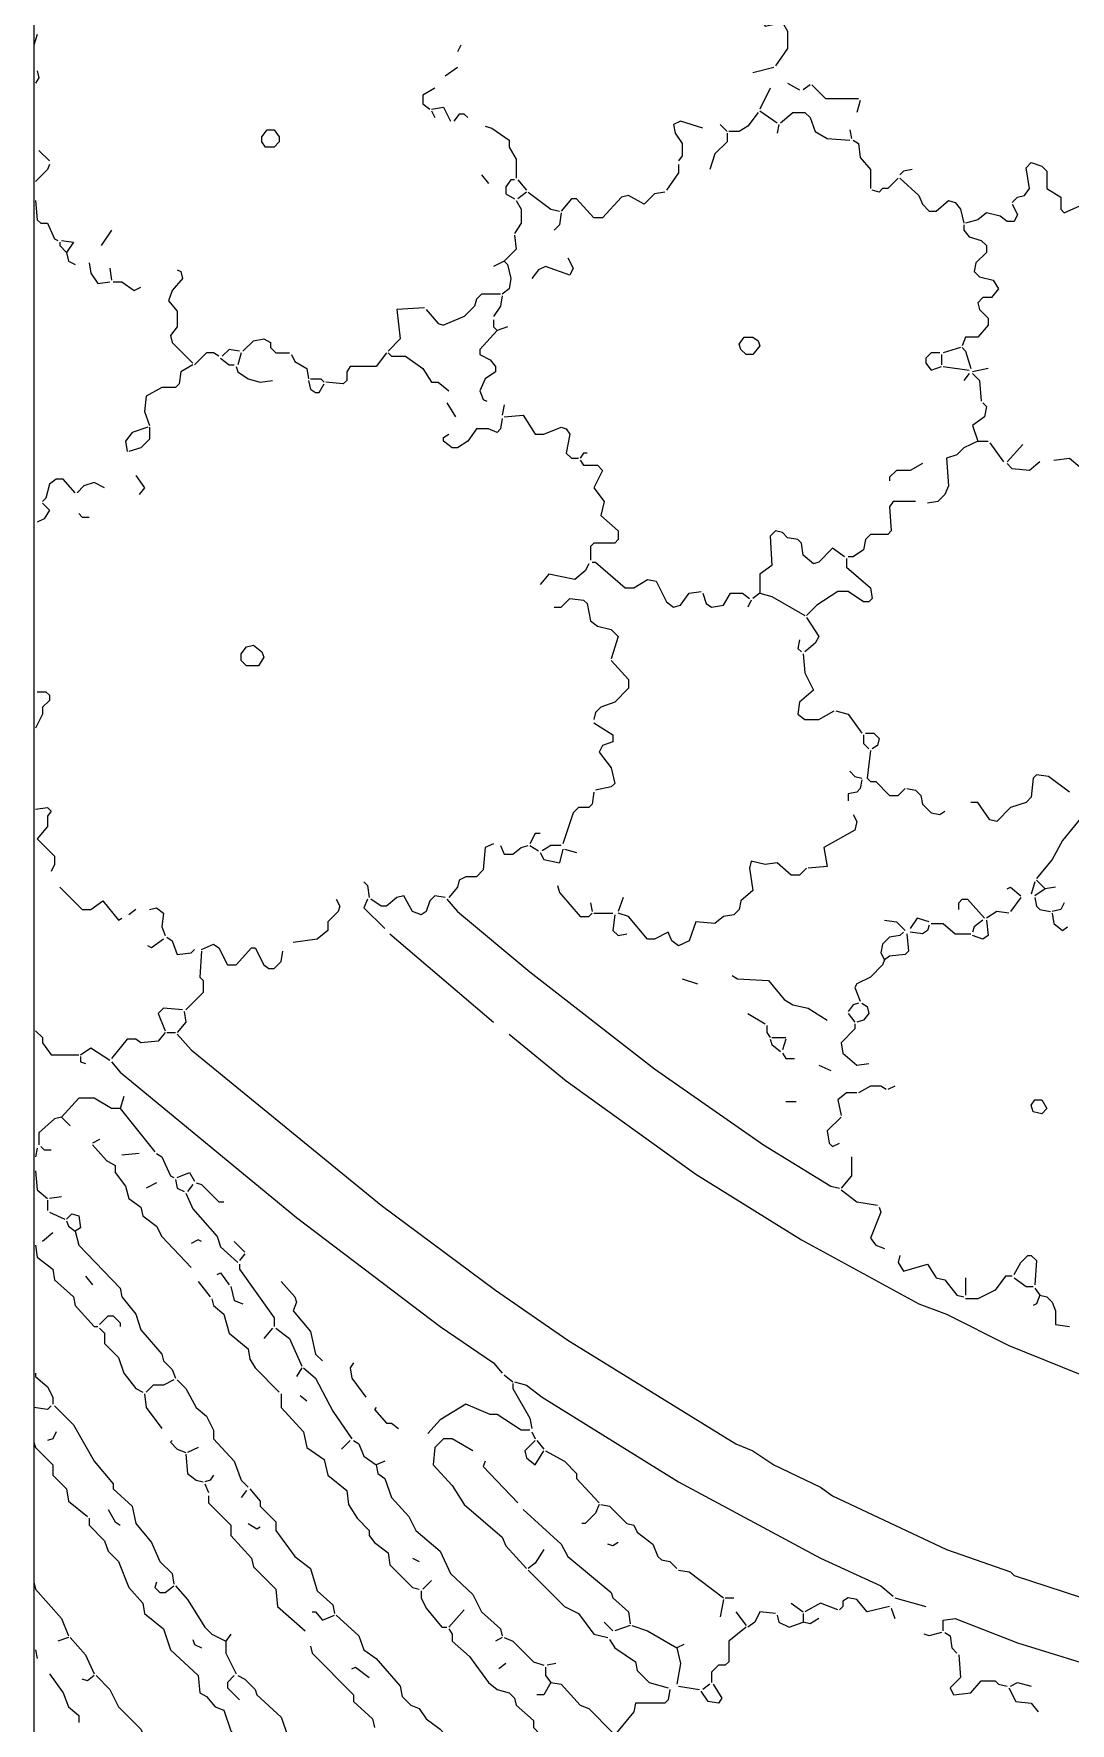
# Model space of a CAD drawing. Header units: millimetres. Extents: x 0 to 150953, y 0 to 85148.
# Drawn here: x 0 to 18063, y 19600 to 49037 of the extents above; entities that cross this region are included whole.
import ezdxf

# ---------------------------------------------------------------- set-up
doc = ezdxf.new("R2010")
doc.units = ezdxf.units.MM
doc.layers.add('ANNOTATION', color=3, linetype='CONTINUOUS', lineweight=0, plot=False)
doc.layers.add('LINEWORK', color=7, linetype='CONTINUOUS', lineweight=0, plot=False)

msp = doc.modelspace()

# ---------------------------------------------------------------- linework, layer by layer
at = {"layer": 'ANNOTATION'}
msp.add_lwpolyline([(0, 0), (150952.665, 0), (150952.665, 85148.15), (0, 85148.15)], close=True, dxfattribs=at)
at = {"layer": 'LINEWORK'}
for points in [[(12986.148, 50528.467), (12714.975, 49925.865), (12835.496, 49654.693), (12654.714, 49323.252), (12745.105, 49172.605), (13046.408, 49232.862), (13136.798, 49082.214), (13136.798, 48780.907), (12925.887, 48479.612)], [(60.261, 49021.957), (0, 48841.175)], [(7442.178, 48841.175), (7381.917, 48720.651)], [(60.261, 48389.221), (90.391, 48268.696), (30.13, 48178.306)], [(7381.917, 48449.478), (7171.005, 48298.83)], [(12895.757, 48449.478), (12534.194, 48359.087)], [(6990.223, 48087.915), (6779.311, 47967.39), (6779.311, 47816.742), (6899.833, 47726.352)], [(12835.496, 48087.915), (12654.714, 47726.352)], [(13136.798, 48178.306), (13347.711, 48057.781)], [(13528.493, 48148.172), (13407.971, 48057.781)], [(13558.623, 48148.172), (13799.665, 47907.133), (14372.14, 47907.133)], [(6929.962, 47726.352), (7140.875, 47756.486), (7261.396, 47515.436)], [(6929.962, 47696.218), (6990.223, 47575.704)], [(12654.714, 47696.218), (12956.017, 47485.313)], [(14402.27, 47876.999), (14342.01, 47666.095)], [(7562.698, 47575.704), (7502.438, 47635.961), (7412.047, 47635.961), (7321.656, 47515.436)], [(7864.001, 47425.045), (7984.522, 47394.922), (8285.825, 47184.007), (8285.825, 47063.482), (8406.346, 46852.577), (8406.346, 46521.137)], [(11660.415, 47394.922), (11268.722, 47515.436), (11148.201, 47455.179), (11178.331, 47304.531), (11298.852, 47123.75), (11298.852, 46912.834), (11238.592, 46822.443)], [(11961.718, 47455.179), (12082.24, 47334.654)], [(12624.585, 47666.095), (12443.803, 47425.045), (12293.151, 47334.654), (12112.37, 47334.654)], [(12986.148, 47455.179), (12956.017, 47304.531)], [(13016.278, 47485.313), (13227.189, 47666.095), (13438.102, 47666.095), (13528.493, 47575.704), (13618.884, 47334.654), (13829.795, 47214.141), (14221.488, 47184.007)], [(12082.24, 47304.531), (12082.24, 47153.873), (11871.327, 46942.968), (11780.936, 46671.796)], [(14221.488, 47364.788), (14251.619, 47214.141)], [(14281.749, 47184.007), (14372.14, 47123.75), (14402.27, 46882.7), (14583.051, 46671.796), (14583.051, 46340.355)], [(90.391, 47003.225), (271.172, 46822.443)], [(271.172, 46762.187), (241.042, 46671.796), (30.13, 46460.88)], [(7803.741, 46581.405), (7924.261, 46430.746)], [(11238.592, 46762.187), (11238.592, 46611.528), (11027.68, 46310.232)], [(15065.137, 46521.137), (14884.355, 46340.355), (14793.964, 46340.355), (14733.703, 46280.099), (14613.183, 46310.232)], [(15306.178, 46671.796), (15155.528, 46641.662), (15095.267, 46581.405)], [(15095.267, 46521.137), (15426.7, 46219.839), (15486.96, 46069.186), (15607.482, 45948.666), (15728.002, 45948.666), (15938.914, 46129.448), (16059.436, 46099.317), (16149.827, 45978.795), (16210.086, 45737.754)], [(17053.735, 46099.317), (17144.125, 46189.708), (17264.646, 46219.839), (17355.037, 46340.355), (17294.776, 46701.919), (17385.167, 46792.309), (17565.948, 46732.053), (17656.339, 46641.662), (17656.339, 46340.355), (17897.382, 46189.708), (17897.382, 45978.795), (17957.643, 45918.535), (18228.815, 46039.057)], [(8376.216, 46491.014), (8315.955, 46491.014), (8225.564, 46370.489), (8225.564, 46249.967), (8376.216, 46159.576)], [(8436.477, 46491.014), (8587.128, 46310.232)], [(8587.128, 46280.099), (8436.477, 46159.576)], [(8617.258, 46280.099), (9008.951, 45978.795), (9159.603, 45948.666)], [(10997.549, 46280.099), (10816.768, 46249.967), (10635.986, 46069.186), (10364.813, 46219.839), (10244.293, 46189.708), (9912.859, 45828.144), (9762.208, 45828.144), (9460.905, 46159.576), (9370.515, 46159.576), (9189.733, 45948.666)], [(30.13, 46129.448), (60.261, 45798.013), (120.521, 45737.754), (241.042, 45737.754)], [(8406.346, 46129.448), (8496.737, 45978.795), (8496.737, 45737.754), (8376.216, 45556.972)], [(17053.735, 46069.186), (17144.125, 45888.404), (17083.864, 45767.885), (16963.344, 45767.885), (16842.822, 45858.276), (16601.781, 45918.535), (16451.129, 45798.013), (16240.217, 45737.754)], [(241.042, 45737.754), (361.563, 45466.581), (421.824, 45436.45)], [(9189.733, 45918.535), (9159.603, 45707.622), (9069.212, 45617.232)], [(16210.086, 45707.622), (16210.086, 45617.232), (16300.477, 45496.712), (16511.39, 45436.45), (16601.781, 45346.059), (16601.781, 45225.54), (16420.999, 45044.758), (16390.868, 44894.105), (16481.259, 44803.714), (16722.301, 44743.455), (16812.692, 44592.804), (16692.171, 44442.151), (16541.52, 44442.151), (16451.129, 44351.76), (16481.259, 44231.241), (16631.91, 44080.588), (16631.91, 43960.068), (16451.129, 43749.156), (16240.217, 43749.156), (16179.956, 43598.505)], [(451.954, 45406.322), (451.954, 45346.059), (572.475, 45225.54)], [(482.084, 45436.45), (692.996, 45406.322), (572.475, 45225.54)], [(1355.862, 45617.232), (1175.081, 45346.059)], [(8376.216, 45526.841), (8406.346, 45285.8), (8195.434, 45074.887)], [(572.475, 45225.54), (602.605, 45074.887), (723.127, 45014.627)], [(964.169, 45044.758), (994.299, 44863.977), (1114.82, 44683.195), (1325.732, 44713.323)], [(8195.434, 45074.887), (8014.652, 44984.496)], [(8195.434, 45074.887), (8255.695, 45014.627), (8315.955, 44773.586), (8285.825, 44592.804), (8165.304, 44502.413)], [(9310.254, 45135.149), (9400.645, 44954.367), (9340.385, 44833.845), (8918.56, 44984.496), (8798.04, 44924.236), (8677.518, 44773.586)], [(1325.732, 44954.367), (1355.862, 44743.455)], [(2500.813, 44924.236), (2561.073, 44894.105), (2591.203, 44773.586), (2410.422, 44562.673), (2350.161, 44381.891), (2500.813, 44201.11), (2500.813, 43929.937), (2380.292, 43779.287), (2410.422, 43658.765), (2771.985, 43297.202)], [(1385.993, 44713.323), (1536.644, 44713.323), (1747.556, 44562.673), (1868.077, 44622.933)], [(8135.174, 44502.413), (7803.741, 44502.413), (7713.35, 44412.023), (7683.219, 44291.501), (7502.438, 44110.719), (7140.875, 43960.068)], [(8165.304, 44472.282), (8135.174, 44291.501), (8014.652, 44110.719)], [(6809.442, 44261.369), (6327.357, 44231.241), (6387.618, 43719.024), (6176.706, 43508.114)], [(6839.572, 44231.241), (7050.484, 43990.197), (7140.875, 43960.068)], [(8074.913, 43869.678), (7773.61, 43538.243), (7773.61, 43447.852), (7954.392, 43357.461), (8044.783, 43236.942), (8044.783, 43146.551), (7864.001, 43026.029), (7773.61, 42815.116), (7833.871, 42664.466), (7894.132, 42634.335)], [(8014.652, 44050.459), (8014.652, 43929.937), (8074.913, 43869.678)], [(8255.695, 43929.937), (8074.913, 43869.678)], [(3645.763, 43508.114), (3826.544, 43688.896), (4007.326, 43719.024), (4127.847, 43658.765), (4127.847, 43568.374), (4218.238, 43477.983), (4459.28, 43477.983)], [(16149.827, 43568.374), (15848.523, 43477.983)], [(16179.956, 43568.374), (16240.217, 43508.114), (16330.608, 43206.811)], [(3223.939, 43417.724), (3133.548, 43477.983), (3013.027, 43477.983), (2802.115, 43267.07)], [(3254.069, 43387.592), (3404.721, 43267.07), (3495.112, 43267.07)], [(3585.503, 43508.114), (3404.721, 43538.243), (3284.2, 43417.724)], [(3615.633, 43477.983), (3555.372, 43267.07)], [(4489.411, 43447.852), (4549.671, 43327.333), (4760.583, 43206.811), (4790.713, 43026.029)], [(6146.576, 43477.983), (5965.794, 43236.942), (5513.84, 43236.942), (5453.579, 43146.551), (5453.579, 42995.898), (5393.319, 42935.638), (5092.016, 42965.769)], [(6176.706, 43477.983), (6236.966, 43417.724), (6478.008, 43417.724), (6779.311, 43206.811), (6929.962, 42965.769), (7050.484, 42965.769), (7231.265, 42815.116)], [(15788.263, 43477.983), (15637.611, 43477.983), (15547.221, 43387.592), (15547.221, 43297.202), (15637.611, 43176.68), (15818.393, 43236.942)], [(15818.393, 43447.852), (15818.393, 43267.07)], [(2771.985, 43267.07), (2561.073, 43146.551), (2530.943, 42935.638), (2470.682, 42875.379), (2229.64, 42875.379), (1958.468, 42724.725), (1928.337, 42453.553), (2018.728, 42212.512)], [(3525.242, 43236.942), (3555.372, 43146.551), (3736.154, 43026.029), (3947.066, 42965.769), (4157.978, 42995.898)], [(4790.713, 42995.898), (4820.843, 42845.247), (4911.234, 42784.988), (4971.495, 42784.988), (5061.886, 42935.638)], [(4820.843, 43026.029), (5001.625, 43026.029), (5061.886, 42965.769)], [(15848.523, 43236.942), (16300.477, 43176.68)], [(16300.477, 43116.42), (16210.086, 42995.898)], [(16631.91, 43206.811), (16360.738, 43146.551)], [(16360.738, 43116.42), (16481.259, 42995.898), (16511.39, 42634.335)], [(7201.135, 42604.206), (7351.787, 42363.162)], [(8195.434, 42574.075), (8165.304, 42393.293)], [(8195.434, 42363.162), (8526.867, 42393.293), (8737.779, 42061.861), (8888.431, 42061.861), (9189.733, 42182.381), (9280.124, 42152.252), (9340.385, 42061.861), (9280.124, 41730.426), (9370.515, 41640.036), (9491.036, 41640.036)], [(16541.52, 42604.206), (16601.781, 42543.944), (16571.649, 42363.162), (16360.738, 42212.512), (16451.129, 41941.339)], [(1988.598, 42182.381), (1717.426, 42091.99), (1596.904, 41941.339), (1627.035, 41760.558)], [(2018.728, 42182.381), (2018.728, 41971.47), (1868.077, 41820.817), (1657.165, 41760.558)], [(8165.304, 42333.034), (8135.174, 42152.252), (8074.913, 42091.99), (7924.261, 42152.252), (7713.35, 42152.252), (7562.698, 41941.339), (7381.917, 41820.817), (7291.526, 41820.817), (7140.875, 41941.339), (7140.875, 42001.599), (7231.265, 42061.861)], [(16451.129, 41941.339), (16210.086, 41820.817), (16089.565, 41700.298), (15908.784, 41640.036), (15938.914, 41157.953), (15878.654, 41007.3), (15758.132, 40886.781), (15577.35, 40856.649)], [(16451.129, 41941.339), (16631.91, 41941.339)], [(16662.04, 41911.208), (16903.083, 41579.776)], [(17234.516, 41881.08), (16963.344, 41579.776)], [(9641.687, 41730.426), (9581.427, 41730.426), (9521.166, 41640.036)], [(9521.166, 41609.907), (9581.427, 41519.516), (9822.469, 41519.516), (9912.859, 41429.126), (9762.208, 41127.822), (9942.99, 40886.781), (9882.73, 40645.737)], [(15486.96, 41549.645), (15276.048, 41429.126), (15035.005, 41429.126), (14914.485, 41308.604), (14914.485, 41248.344)], [(17535.819, 41579.776), (17355.037, 41429.126), (17053.735, 41459.254), (16963.344, 41549.645)], [(17776.861, 41609.907), (18048.034, 41640.036), (18228.815, 41489.385), (18349.336, 41459.254), (18409.597, 41519.516), (18439.727, 41700.298), (18650.638, 41730.426), (18710.899, 41640.036), (18680.769, 41368.863), (18771.16, 41278.472), (18801.29, 41157.953), (19102.592, 40826.518), (19102.592, 40645.737), (18982.072, 40344.436), (19042.333, 40284.173), (19494.287, 40404.695), (19675.068, 40284.173), (19885.98, 40043.132), (19976.371, 40013.001)], [(723.127, 41037.431), (512.215, 41278.472), (391.694, 41278.472), (271.172, 41188.082), (210.912, 40947.04), (150.651, 40886.781)], [(1235.341, 41127.822), (1054.56, 41218.213), (873.778, 41157.953), (753.257, 41037.431)], [(1777.686, 41338.735), (1928.337, 41127.822), (1837.947, 41007.3)], [(150.651, 40856.649), (271.172, 40736.127), (180.782, 40585.477), (60.261, 40525.217)], [(783.387, 40675.868), (843.648, 40615.608), (964.169, 40615.608)], [(9882.73, 40645.737), (10184.032, 40374.564), (10184.032, 40223.914), (10123.772, 40163.654), (9762.208, 40163.654), (9701.948, 40103.392), (9701.948, 39862.35)], [(15366.439, 40886.781), (14974.746, 40886.781), (14914.485, 40796.39), (14944.615, 40374.564), (14884.355, 40314.305), (14583.051, 40314.305), (14492.661, 40223.914), (14462.531, 40043.132), (14281.749, 39922.61), (14191.358, 39922.61)], [(14131.097, 39922.61), (13920.186, 40073.263), (13679.143, 39832.219), (13588.752, 39802.091), (13407.971, 39952.741), (13377.841, 40163.654), (13317.58, 40223.914), (13136.798, 40254.045), (13046.408, 40344.436), (12925.887, 40374.564), (12835.496, 40284.173), (12865.626, 39771.96), (12654.714, 39621.309), (12654.714, 39289.874)], [(9671.817, 39802.091), (9611.557, 39681.569), (9430.776, 39530.918), (8978.821, 39621.309), (8828.17, 39440.528)], [(9732.078, 39832.219), (9792.339, 39832.219), (10304.553, 39380.265), (10455.204, 39380.265), (10696.247, 39530.918), (10846.898, 39500.787), (11027.68, 39139.224), (11148.201, 39048.833), (11268.722, 39078.964), (11419.373, 39289.874), (11630.286, 39320.006)], [(14161.229, 39892.482), (14161.229, 39741.828), (14583.051, 39380.265), (14613.183, 39199.484), (14552.922, 39139.224), (14462.531, 39139.224), (14191.358, 39320.006), (14010.577, 39320.006), (13649.013, 39078.964), (13468.232, 38898.183)], [(9069.212, 39048.833), (9189.733, 39048.833), (9340.385, 39199.484), (9581.427, 39169.355), (9641.687, 39109.093), (9701.948, 38807.789), (9822.469, 38717.398), (10063.511, 38657.141), (10184.032, 38536.617), (10063.511, 38144.925)], [(11660.415, 39289.874), (11720.676, 39109.093), (11811.067, 39048.833), (12021.979, 39078.964), (12142.499, 39289.874), (12353.412, 39289.874), (12473.933, 39199.484)], [(12504.063, 39169.355), (12443.803, 39048.833)], [(12654.714, 39289.874), (12534.194, 39199.484)], [(12654.714, 39289.874), (12865.626, 39229.615), (13438.102, 38898.183)], [(13468.232, 38868.051), (13679.143, 38536.617), (13618.884, 38416.097), (13438.102, 38265.444)], [(13347.711, 38476.36), (13317.58, 38325.707), (13377.841, 38265.444)], [(10063.511, 38114.797), (10364.813, 37783.362), (10364.813, 37632.708), (10123.772, 37391.67), (9882.73, 37301.279), (9792.339, 37210.888), (9762.208, 37090.364)], [(13407.971, 38235.316), (13438.102, 37903.881), (13588.752, 37602.58)], [(60.261, 37572.452), (210.912, 37572.452), (271.172, 37512.189), (271.172, 37421.798), (150.651, 37301.279), (150.651, 37180.754), (30.13, 36939.716)], [(13588.752, 37602.58), (13347.711, 37391.67), (13317.58, 37180.754), (13438.102, 37090.364), (13679.143, 37090.364), (13950.316, 37241.017)], [(13980.447, 37241.017), (14191.358, 37180.754), (14432.401, 36849.325)], [(9762.208, 37030.107), (10093.641, 36819.191), (10093.641, 36698.672), (9912.859, 36638.409), (9852.599, 36517.89), (10063.511, 36246.718), (10123.772, 35975.545), (10063.511, 35915.283), (9792.339, 35855.026)], [(14462.531, 36819.191), (14462.531, 36668.543), (14552.922, 36578.153)], [(14492.661, 36849.325), (14643.312, 36849.325), (14733.703, 36758.934), (14703.573, 36638.409), (14613.183, 36578.153)], [(14583.051, 36548.019), (14522.792, 36065.936)], [(14432.401, 36035.808), (14402.27, 35885.155), (14342.01, 35824.892), (14191.358, 35794.764), (14191.358, 35674.244)], [(14221.488, 36186.455), (14311.879, 36096.065), (14432.401, 36065.936)], [(14522.792, 36065.936), (14583.051, 36005.674), (14673.442, 36005.674), (14914.485, 35764.635), (15065.137, 35764.635), (15185.657, 35885.155)], [(18048.034, 35824.892), (17686.47, 36096.065), (17475.558, 36126.199), (17415.298, 36065.936), (17385.167, 35734.501), (17294.776, 35644.11), (17023.603, 35553.72), (16782.562, 35312.681), (16662.04, 35342.81), (16451.129, 35644.11), (16330.608, 35644.11)], [(9762.208, 35824.892), (9732.078, 35613.982), (9671.817, 35553.72), (9491.036, 35553.72), (9400.645, 35463.329), (9219.863, 34920.984)], [(15215.787, 35885.155), (15366.439, 35855.026), (15456.83, 35764.635), (15486.96, 35613.982), (15637.611, 35463.329), (15788.263, 35433.2), (15878.654, 35493.463)], [(18499.988, 35885.155), (18469.857, 35704.373), (18349.336, 35493.463), (17927.512, 34981.246), (17746.73, 34649.811), (17475.558, 34318.382)], [(30.13, 35523.591), (241.042, 35553.72), (301.303, 35493.463), (241.042, 35403.072), (241.042, 35222.29), (60.261, 35011.375), (361.563, 34710.074), (361.563, 34559.421), (301.303, 34438.901)], [(14281.749, 35433.2), (14342.01, 35312.681), (14311.879, 35162.028), (13769.534, 34860.727), (13829.795, 34529.292), (13498.362, 34499.164)], [(8828.17, 35101.766), (8737.779, 35101.766), (8647.388, 34920.984)], [(8014.652, 34920.984), (7864.001, 34860.727), (7833.871, 34469.03), (7713.35, 34348.511), (7532.568, 34348.511), (7412.047, 34288.248), (7381.917, 34167.729), (7231.265, 33986.947)], [(8135.174, 34890.856), (8195.434, 34740.202), (8346.086, 34740.202), (8496.737, 34860.727), (8617.258, 34890.856)], [(8647.388, 34890.856), (8798.04, 34800.465)], [(8828.17, 34770.336), (8888.431, 34649.811), (9159.603, 34589.555)], [(9189.733, 34890.856), (9008.951, 34890.856), (8858.3, 34800.465)], [(9219.863, 34830.593), (9159.603, 34589.555)], [(9249.994, 34830.593), (9460.905, 34770.336)], [(13468.232, 34499.164), (13347.711, 34378.639), (13197.059, 34378.639), (12956.017, 34589.555), (12745.105, 34559.421), (12504.063, 34619.683), (12473.933, 34499.164), (12534.194, 34107.467), (12323.281, 33926.685), (12293.151, 33776.037), (12202.76, 33685.646), (12021.979, 33655.513), (11871.327, 33534.993), (11539.894, 33565.122), (11419.373, 33233.692), (11238.592, 33143.302), (11118.071, 33233.692), (11057.81, 33384.34), (10816.768, 33263.821), (10696.247, 33263.821), (10364.813, 33655.513), (10184.032, 33715.775)], [(451.954, 34167.729), (843.648, 33776.037), (994.299, 33776.037), (1205.211, 33926.685), (1476.383, 33595.256), (1536.644, 33625.384)], [(5754.882, 34258.12), (5815.143, 34197.857), (5845.273, 33986.947)], [(9129.473, 34197.857), (9159.603, 34077.338), (9521.166, 33655.513), (9671.817, 33655.513), (9732.078, 33715.775)], [(16963.344, 34137.601), (17023.603, 34167.729), (17204.385, 34017.076)], [(17445.428, 34258.12), (17385.167, 34047.21)], [(17475.558, 34288.248), (17626.209, 34137.601)], [(17806.991, 34167.729), (17626.209, 34137.601)], [(5272.798, 33956.819), (5333.058, 33836.294), (5302.928, 33745.903), (5122.146, 33565.122), (5122.146, 33414.474), (4941.365, 33263.821), (4519.541, 33203.558)], [(5815.143, 33956.819), (5754.882, 33806.166), (6116.445, 33444.602)], [(7171.005, 33986.947), (6990.223, 34017.076), (6899.833, 33926.685), (6839.572, 33745.903), (6749.181, 33685.646), (6598.53, 33745.903), (6447.879, 34017.076), (6327.357, 33986.947), (6146.576, 33836.294), (6056.185, 33836.294), (5875.403, 33956.819)], [(7201.135, 33956.819), (7381.917, 33745.903), (8647.388, 32691.347), (10816.768, 31004.05), (12714.975, 29678.317), (13890.056, 28955.19), (14040.707, 28925.062)], [(9701.948, 33896.557), (9732.078, 33745.903)], [(10274.423, 33986.947), (10184.032, 33745.903)], [(16119.695, 33776.037), (16119.695, 33896.557), (16179.956, 33956.819), (16270.347, 33956.819), (16571.649, 33625.384)], [(17204.385, 33986.947), (17023.603, 33745.903)], [(17626.209, 34137.601), (17445.428, 34017.076)], [(17445.428, 33986.947), (17475.558, 33836.294), (17535.819, 33776.037), (17716.6, 33745.903)], [(17957.643, 33896.557), (17897.382, 33776.037), (17746.73, 33745.903)], [(1777.686, 33776.037), (1657.165, 33685.646)], [(2018.728, 33776.037), (2139.249, 33806.166), (2259.77, 33715.775), (2229.64, 33474.731), (2289.901, 33324.083)], [(9762.208, 33715.775), (10093.641, 33715.775)], [(10123.772, 33685.646), (10093.641, 33414.474), (10184.032, 33324.083), (10334.684, 33354.212)], [(14824.094, 33595.256), (15035.005, 33565.122), (15185.657, 33414.474)], [(15607.482, 33565.122), (15396.569, 33625.384), (15276.048, 33444.602)], [(16541.52, 33595.256), (16390.868, 33474.731), (16360.738, 33384.34)], [(16601.781, 33595.256), (16631.91, 33324.083), (16541.52, 33263.821), (16360.738, 33324.083)], [(16993.474, 33715.775), (16782.562, 33745.903), (16601.781, 33625.384)], [(17746.73, 33715.775), (17776.861, 33534.993), (17927.512, 33414.474), (18017.902, 33474.731)], [(2320.031, 33293.949), (2410.422, 33233.692), (2500.813, 32992.648), (2741.855, 33022.777), (2802.115, 33083.039)], [(6206.836, 33354.212), (8014.652, 31817.568)], [(15155.528, 33384.34), (15095.267, 33324.083), (14914.485, 33293.949), (14793.964, 33173.43), (14763.833, 33022.777)], [(15215.787, 33354.212), (15245.918, 33052.911), (15185.657, 32992.648), (14914.485, 32962.52), (14824.094, 32902.258)], [(15607.482, 33504.865), (15577.35, 33414.474), (15486.96, 33354.212), (15276.048, 33384.34)], [(15637.611, 33534.993), (15848.523, 33534.993), (16059.436, 33354.212), (16330.608, 33354.212)], [(2259.77, 33263.821), (2048.858, 33113.168), (1988.598, 33143.302)], [(2922.636, 33052.911), (2892.506, 32600.957)], [(2922.636, 33083.039), (3133.548, 33173.43), (3223.939, 33113.168), (3374.59, 32811.867), (3525.242, 32811.867), (3796.414, 33113.168), (3856.675, 33113.168), (4007.326, 32811.867), (4097.717, 32751.604), (4188.108, 32751.604), (4308.629, 32872.129), (4338.759, 33052.911)], [(14763.833, 33022.777), (14824.094, 32902.258)], [(14824.094, 32902.258), (14793.964, 32811.867), (14583.051, 32600.957), (14342.01, 32480.432), (14311.879, 32420.175), (14402.27, 32179.131)], [(2892.506, 32600.957), (2952.767, 32540.694), (2952.767, 32329.784), (2651.464, 32028.478)], [(11298.852, 32570.823), (11570.025, 32480.432)], [(12172.631, 32631.085), (12263.021, 32570.823), (12805.366, 32540.694), (13076.539, 32209.259), (13227.189, 32118.869), (13498.362, 32058.612), (13829.795, 31847.696)], [(14372.14, 32149.003), (14281.749, 32118.869), (14191.358, 31998.349)], [(14432.401, 32149.003), (14522.792, 32088.74), (14552.922, 31968.221), (14462.531, 31847.696), (14342.01, 31817.568)], [(2591.203, 32028.478), (2259.77, 32058.612), (2169.38, 31968.221), (2289.901, 31666.915)], [(2621.334, 31998.349), (2651.464, 31817.568), (2500.813, 31636.786)], [(12443.803, 31968.221), (12745.105, 31787.439)], [(14191.358, 31968.221), (14311.879, 31817.568)], [(30.13, 31666.915), (150.651, 31546.395), (150.651, 31456.004), (301.303, 31245.094), (783.387, 31245.094)], [(2289.901, 31636.786), (2169.38, 31486.133), (1868.077, 31456.004), (1777.686, 31516.267), (1627.035, 31516.267), (1355.862, 31184.832)], [(2320.031, 31636.786), (2470.682, 31636.786)], [(2500.813, 31606.658), (2741.855, 31335.485), (6056.185, 28623.761), (8044.783, 27147.374), (9310.254, 26273.599), (12232.89, 24465.783), (12534.194, 24345.258), (12895.757, 24104.22), (13709.274, 23712.523), (13920.186, 23561.875), (15908.784, 22627.833), (17023.603, 22236.141), (17083.864, 22175.879), (18831.42, 21603.405)], [(8285.825, 31606.658), (9280.124, 30793.14), (11539.894, 29166.106), (13377.841, 28021.153), (15426.7, 26906.335), (15908.784, 26725.554), (16993.474, 26183.209), (18560.247, 25550.473)], [(12775.235, 31757.305), (12775.235, 31636.786), (12835.496, 31546.395)], [(12835.496, 31516.267), (12865.626, 31425.876), (13016.278, 31305.351)], [(12865.626, 31546.395), (13106.669, 31546.395)], [(13106.669, 31516.267), (13046.408, 31335.485)], [(14311.879, 31787.439), (14311.879, 31697.048), (14070.838, 31456.004), (14100.968, 31275.223), (14342.01, 31064.313), (14552.922, 31094.441)], [(813.517, 31245.094), (994.299, 31365.614), (1325.732, 31154.704)], [(813.517, 31214.96), (813.517, 31124.57), (903.908, 31094.441)], [(13046.408, 31275.223), (13106.669, 31184.832), (13257.32, 31184.832)], [(1355.862, 31124.57), (1506.514, 30943.788), (4579.802, 28412.845), (7080.614, 26514.638), (8014.652, 25881.902), (8165.304, 25701.121)], [(13679.143, 31064.313), (13890.056, 30973.922)], [(14854.224, 30642.487), (14763.833, 30702.749), (14583.051, 30702.749), (14372.14, 30582.225)], [(15004.876, 30702.749), (14884.355, 30642.487)], [(1506.514, 30311.052), (1355.862, 30311.052), (1054.56, 30491.834), (783.387, 30491.834), (482.084, 30160.405)], [(1566.774, 30521.968), (1506.514, 30311.052)], [(13106.669, 30431.577), (13287.45, 30431.577)], [(14342.01, 30582.225), (14161.229, 30582.225), (14010.577, 30461.705), (14070.838, 30190.533)], [(482.084, 30160.405), (361.563, 30130.271), (90.391, 29889.232), (90.391, 29678.317)], [(482.084, 30160.405), (632.736, 30009.751)], [(1506.514, 30311.052), (2109.119, 29557.797)], [(14070.838, 30160.405), (13829.795, 29919.361), (13859.925, 29708.45), (13920.186, 29648.188), (14040.707, 29708.45)], [(1144.95, 29768.707), (1024.429, 29708.45)], [(60.261, 29618.06), (30.13, 29467.406)], [(120.521, 29648.188), (180.782, 29587.926), (301.303, 29587.926)], [(1024.429, 29678.317), (1265.471, 29407.144), (1416.123, 29316.753), (1416.123, 29196.234), (1596.904, 28955.19), (1657.165, 28744.28), (1868.077, 28593.627), (1898.207, 28442.979), (2139.249, 28262.197), (2229.64, 28081.416), (2741.855, 27539.071)], [(1837.947, 29527.669), (1536.644, 29497.535)], [(2139.249, 29527.669), (2229.64, 29467.406), (2380.292, 29135.972), (2440.552, 29105.843)], [(14251.619, 29467.406), (14251.619, 29135.972), (14070.838, 28925.062)], [(30.13, 29226.362), (60.261, 28894.933), (241.042, 28744.28)], [(2500.813, 29105.843), (2711.725, 29196.234), (2802.115, 29045.581)], [(2139.249, 29015.452), (1958.468, 28925.062)], [(2470.682, 29075.715), (2500.813, 28925.062), (2621.334, 28864.799)], [(2771.985, 28985.324), (2681.594, 28864.799)], [(2832.246, 29015.452), (2922.636, 28985.324), (3223.939, 28684.018), (3314.33, 28684.018)], [(14070.838, 28894.933), (14342.01, 28684.018), (14703.573, 28623.761)], [(241.042, 28714.151), (241.042, 28533.37)], [(482.084, 28774.408), (271.172, 28744.28)], [(2651.464, 28834.671), (2771.985, 28563.498), (3193.809, 28081.416), (3254.069, 27900.634), (3555.372, 27629.462)], [(14733.703, 28593.627), (14763.833, 28503.236), (14583.051, 28051.282), (14673.442, 27930.763), (14824.094, 27870.5)], [(271.172, 28503.236), (542.345, 28382.717)], [(572.475, 28382.717), (662.866, 28473.107), (783.387, 28442.979), (813.517, 28232.063), (723.127, 28171.807)], [(572.475, 28352.588), (602.605, 28262.197), (723.127, 28171.807)], [(331.433, 28141.673), (150.651, 27991.025)], [(723.127, 28171.807), (783.387, 27930.763), (1506.514, 27177.508), (1536.644, 27026.854), (1777.686, 26725.554), (1868.077, 26454.381), (2229.64, 26032.555), (2259.77, 25912.036), (2410.422, 25761.383), (2470.682, 25610.73)], [(2922.636, 27991.025), (2862.376, 28021.153), (2741.855, 27960.891)], [(3495.112, 27991.025), (3675.893, 27810.243)], [(30.13, 27930.763), (60.261, 27719.853), (331.433, 27508.937), (361.563, 27328.155), (692.996, 27026.854), (723.127, 26876.201), (1054.56, 26514.638), (1114.82, 26514.638)], [(3675.893, 27780.109), (3585.503, 27659.59)], [(15095.267, 27749.981), (15065.137, 27629.462), (15155.528, 27478.808), (15577.35, 27599.328), (15728.002, 27358.289), (15878.654, 27328.155), (16089.565, 27056.983), (16210.086, 27026.854)], [(17083.864, 27418.546), (17204.385, 27629.462), (17324.907, 27749.981), (17385.167, 27749.981), (17475.558, 27659.59), (17445.428, 27237.764)], [(903.908, 27388.418), (1024.429, 27237.764)], [(3193.809, 27418.546), (3254.069, 27448.68), (3404.721, 27237.764)], [(3585.503, 27599.328), (3585.503, 27508.937), (4188.108, 26665.291), (4188.108, 26514.638)], [(17053.735, 27388.418), (16933.213, 27388.418), (16752.431, 27147.374), (16451.129, 26996.726), (16240.217, 26996.726)], [(2862.376, 27298.027), (3073.288, 27026.854)], [(3434.851, 27207.636), (3495.112, 26966.592), (3645.763, 26906.335)], [(4308.629, 27298.027), (4549.671, 27026.854), (4579.802, 26936.464), (4519.541, 26785.81), (4820.843, 26424.247), (4911.234, 26032.555), (5031.756, 25912.036)], [(16240.217, 27358.289), (16240.217, 27056.983)], [(17083.864, 27358.289), (17294.776, 27207.636), (17415.298, 27207.636)], [(17445.428, 27177.508), (17535.819, 27056.983)], [(3103.418, 26996.726), (3133.548, 26876.201), (3314.33, 26725.554), (3404.721, 26394.119), (3736.154, 26122.946), (3766.284, 25942.165), (3856.675, 25791.511), (4278.499, 25369.691)], [(17535.819, 27056.983), (17475.558, 26906.335), (17415.298, 26876.201)], [(17535.819, 27056.983), (17656.339, 27026.854), (17746.73, 26936.464), (17806.991, 26785.81), (17806.991, 26544.772), (18048.034, 26514.638)], [(1144.95, 26544.772), (1295.602, 26695.42), (1385.993, 26695.42), (1506.514, 26574.9), (1506.514, 26514.638)], [(1144.95, 26484.509), (1235.341, 26394.119), (1235.341, 26213.337), (1476.383, 25972.293), (1566.774, 25701.121), (1777.686, 25429.948), (1898.207, 25369.691)], [(4157.978, 26484.509), (4007.326, 26303.728)], [(4218.238, 26484.509), (4459.28, 26303.728), (4670.192, 25821.645)], [(30.13, 25701.121), (30.13, 25640.864), (241.042, 25460.082), (331.433, 25279.3), (331.433, 25158.776)], [(4670.192, 25791.511), (4579.802, 25640.864)], [(4700.323, 25791.511), (4911.234, 25610.73), (5212.537, 25038.256), (5543.97, 24556.174)], [(5574.101, 25881.902), (5513.84, 25791.511), (5543.97, 25610.73), (5785.012, 25279.3)], [(8195.434, 25670.992), (8346.086, 25550.473)], [(1928.337, 25339.557), (1958.468, 25098.519), (2229.64, 24736.956)], [(2440.552, 25580.601), (2259.77, 25490.211), (2078.989, 25490.211), (1958.468, 25369.691)], [(2500.813, 25580.601), (2651.464, 25429.948), (2832.246, 25098.519), (3013.027, 24947.866), (3133.548, 24706.822), (3133.548, 24556.174), (3495.112, 24164.477), (3615.633, 23833.047), (3736.154, 23712.523)], [(4308.629, 25339.557), (4308.629, 25098.519), (4700.323, 24676.693), (4760.583, 24405.521), (5061.886, 24194.611), (5122.146, 23923.438), (5453.579, 23652.266), (5483.71, 23411.222), (5634.361, 23170.178), (5845.273, 22959.268), (5845.273, 22868.877), (5935.663, 22748.358), (6176.706, 22567.576), (6206.836, 22356.66), (6598.53, 21964.969), (6719.051, 21934.84)], [(8346.086, 25520.339), (8346.086, 25429.948), (8647.388, 24917.737), (8677.518, 24736.956)], [(8376.216, 25550.473), (8587.128, 25490.211), (8858.3, 25279.3), (11238.592, 23802.913), (13709.274, 22477.185), (14763.833, 21995.097), (14974.746, 21814.315)], [(301.303, 25128.647), (241.042, 25068.385), (0, 25098.519)], [(361.563, 25128.647), (692.996, 24797.212), (1054.56, 24164.477), (1385.993, 23772.785), (1385.993, 23682.394), (1717.426, 23381.093), (1777.686, 23079.787), (2048.858, 22748.358), (2199.51, 22416.923), (2410.422, 22206.013), (2440.552, 22025.231)], [(4640.062, 25309.429), (4760.583, 25219.038)], [(5965.794, 25098.519), (5935.663, 25068.385), (6146.576, 24827.346), (6236.966, 24827.346), (6357.488, 24736.956)], [(8647.388, 24706.822), (8496.737, 24706.822), (8074.913, 24977.994), (7954.392, 24977.994), (7532.568, 25158.776), (7080.614, 24887.603), (6869.702, 24646.565)], [(0, 24495.912), (30.13, 24405.521), (331.433, 24104.22), (331.433, 23923.438), (572.475, 23682.394), (602.605, 23471.484), (934.038, 23200.312)], [(391.694, 24676.693), (331.433, 24556.174), (241.042, 24526.04)], [(2410.422, 24526.04), (2380.292, 24495.912), (2500.813, 24375.392), (2651.464, 24315.13)], [(5513.84, 24526.04), (5363.188, 24375.392)], [(5574.101, 24526.04), (5664.491, 24465.783), (5754.882, 24254.867), (5965.794, 24104.22)], [(7653.089, 24345.258), (7291.526, 24556.174), (7140.875, 24556.174), (6990.223, 24405.521), (6960.093, 24104.22), (7291.526, 23742.657), (7502.438, 23411.222), (8165.304, 22838.748), (8225.564, 22688.095), (8587.128, 22296.403)], [(8737.779, 24526.04), (8556.997, 24345.258), (8587.128, 24224.739), (8737.779, 24104.22), (8888.431, 24345.258)], [(8677.518, 24676.693), (8737.779, 24556.174)], [(8767.909, 24526.04), (8888.431, 24375.392)], [(2651.464, 24285.001), (2681.594, 23953.567), (2832.246, 23833.047), (2952.767, 23802.913)], [(2862.376, 24405.521), (2681.594, 24315.13)], [(6116.445, 24164.477), (5965.794, 24104.22)], [(7864.001, 24164.477), (7833.871, 24074.086), (8436.477, 23441.35)], [(8918.56, 24345.258), (9249.994, 24164.477), (9460.905, 23953.567), (9460.905, 23863.176), (9852.599, 23441.35)], [(3133.548, 23923.438), (3073.288, 23833.047), (2982.897, 23802.913)], [(5965.794, 24104.22), (5995.924, 23953.567), (6116.445, 23863.176), (6236.966, 23531.741), (6538.269, 23200.312), (6658.79, 22959.268), (7080.614, 22597.704), (7261.396, 22206.013), (7653.089, 21844.449), (7803.741, 21543.143), (8135.174, 21241.842), (8165.304, 21121.323)], [(2982.897, 23772.785), (3043.158, 23622.132)], [(3043.158, 23561.875), (3043.158, 23441.35), (3434.851, 23049.658), (3434.851, 22868.877), (3796.414, 22477.185), (3826.544, 22326.532), (4218.238, 21934.84), (4248.368, 21633.534), (4730.453, 21211.714)], [(3706.024, 23652.266), (3615.633, 23531.741)], [(3766.284, 23682.394), (3947.066, 23471.484), (3947.066, 23381.093), (4218.238, 23109.921), (4218.238, 22959.268), (4549.671, 22507.314), (4820.843, 22296.403), (4941.365, 21904.706), (5212.537, 21663.668), (5242.667, 21513.015)], [(1295.602, 23320.831), (1416.123, 23109.921), (1506.514, 23049.658)], [(8526.867, 23320.831), (9189.733, 22718.224), (9310.254, 22507.314), (10063.511, 21874.578), (10093.641, 21784.187), (10364.813, 21543.143), (10394.944, 21332.233)], [(9852.599, 23411.222), (9792.339, 23260.569), (9611.557, 23079.787), (9551.296, 23079.787)], [(9882.73, 23411.222), (10033.381, 23381.093), (10334.684, 23079.787), (10455.204, 23049.658), (10515.465, 22929.139), (10786.638, 22718.224), (10877.029, 22507.314), (10937.289, 22447.051), (11087.94, 22416.923), (11208.461, 22296.403)], [(964.169, 23170.178), (964.169, 23049.658), (1235.341, 22778.486), (1295.602, 22597.704), (1476.383, 22416.923), (1657.165, 21964.969), (1898.207, 21693.796), (1928.337, 21513.015), (2259.77, 21241.842), (2380.292, 20880.279), (2862.376, 20428.325), (2892.506, 20127.024), (3013.027, 20066.761), (3163.679, 19885.98), (3314.33, 19825.717), (3434.851, 19464.154), (3796.414, 19102.591), (3886.805, 19072.462)], [(3736.154, 23079.787), (3886.805, 22989.396), (3947.066, 23019.53)], [(10184.032, 22748.358), (10093.641, 22688.095), (10003.25, 22718.224)], [(6598.53, 22477.185), (6719.051, 22416.923)], [(8888.431, 22627.833), (8737.779, 22386.794), (8617.258, 22296.403)], [(6929.962, 22085.488), (6779.311, 21934.84)], [(8617.258, 22266.27), (9249.994, 21633.534), (9491.036, 21513.015), (9762.208, 21151.451), (10003.25, 21091.189)], [(11238.592, 22266.27), (11419.373, 22236.141), (12021.979, 21784.187)], [(0, 22055.359), (30.13, 21934.84), (482.084, 21422.624), (602.605, 21121.323)], [(2139.249, 22055.359), (2109.119, 21964.969), (2199.51, 21874.578), (2289.901, 21874.578), (2440.552, 21995.097)], [(2470.682, 21995.097), (2681.594, 21754.059), (2982.897, 21271.971), (3103.418, 21151.451), (3344.46, 21030.932)], [(6749.181, 21904.706), (6749.181, 21784.187), (6839.572, 21603.405), (7110.744, 21271.971), (7201.135, 21271.971)], [(12052.109, 21784.187), (12202.76, 21784.187)], [(14914.485, 21633.534), (14522.792, 21543.143), (14342.01, 21754.059), (14191.358, 21784.187), (14100.968, 21723.925), (14100.968, 21633.534), (14040.707, 21573.277)], [(15004.876, 21784.187), (15547.221, 21633.534)], [(4850.974, 21543.143), (4911.234, 21543.143), (5031.756, 21392.495), (5242.667, 21482.886)], [(7502.438, 21573.277), (7231.265, 21271.971)], [(12021.979, 21754.059), (11961.718, 21452.752)], [(12232.89, 21543.143), (12413.672, 21302.104)], [(12925.887, 21513.015), (12654.714, 21543.143), (12564.324, 21362.361), (12443.803, 21271.971)], [(13197.059, 21693.796), (13407.971, 21543.143)], [(13407.971, 21513.015), (13407.971, 21362.361)], [(14010.577, 21573.277), (13709.274, 21693.796), (13438.102, 21543.143)], [(14944.615, 21603.405), (15004.876, 21422.624)], [(5272.798, 21482.886), (5664.491, 21121.323), (5754.882, 20880.279), (5965.794, 20729.626), (6387.618, 20247.543), (6417.748, 20066.761), (6568.399, 19916.108), (6719.051, 19855.851), (6839.572, 19675.07), (7080.614, 19494.288), (7381.917, 19162.853), (7562.698, 19132.725), (7653.089, 19042.334), (7683.219, 18891.681), (7894.132, 18680.771), (8014.652, 18620.508), (8315.955, 18289.074), (8526.867, 18198.683), (8737.779, 17987.773), (8798.04, 17867.253), (8798.04, 17686.472), (8737.779, 17535.819), (8556.997, 17385.165), (8165.304, 17324.909)], [(7231.265, 21241.842), (7291.526, 21151.451), (7291.526, 21030.932), (7592.829, 20759.76), (7924.261, 20307.805), (8074.913, 20187.281), (8285.825, 20127.024), (8376.216, 20036.633), (8406.346, 19916.108), (8707.649, 19644.936), (8707.649, 19524.417), (8828.17, 19403.897), (9039.082, 19373.763), (9159.603, 19132.725), (9340.385, 18921.809), (9460.905, 18861.552), (9852.599, 18891.681)], [(9942.99, 21362.361), (10093.641, 21211.714)], [(10394.944, 21302.104), (10123.772, 21211.714)], [(10425.075, 21302.104), (10696.247, 21211.714), (11208.461, 20910.407)], [(12413.672, 21271.971), (12112.37, 21030.932), (12112.37, 20669.369), (12052.109, 20609.106), (11931.588, 20609.106), (11811.067, 20488.587), (11811.067, 20307.805)], [(12956.017, 21482.886), (12986.148, 21362.361), (13166.93, 21271.971), (13407.971, 21362.361)], [(13679.143, 21422.624), (13528.493, 21332.233), (13407.971, 21362.361)], [(15848.523, 21211.714), (15848.523, 21392.495), (16059.436, 21422.624), (17144.125, 21000.798), (18801.29, 20488.587), (21030.931, 19946.242), (21211.712, 19946.242), (21934.839, 19765.461), (22145.75, 19765.461), (23200.309, 19554.545)], [(602.605, 21091.189), (421.824, 21030.932)], [(632.736, 21091.189), (903.908, 20789.888), (1054.56, 20458.453)], [(2771.985, 21061.06), (2802.115, 20970.67), (2922.636, 20910.407)], [(3434.851, 21151.451), (3344.46, 21030.932)], [(3344.46, 21030.932), (3344.46, 20820.016), (3525.242, 20458.453)], [(4820.843, 20940.541), (4850.974, 20820.016), (5574.101, 20096.89), (5574.101, 19976.371), (5905.534, 19675.07), (5935.663, 19524.417)], [(8165.304, 21091.189), (8044.783, 21030.932)], [(8195.434, 21091.189), (8346.086, 21030.932), (8707.649, 20669.369), (8888.431, 20609.106)], [(10033.381, 21061.06), (10123.772, 20910.407), (10485.335, 20669.369), (10515.465, 20518.716), (10726.377, 20307.805), (11057.81, 20217.415)], [(11328.983, 20970.67), (11208.461, 20910.407)], [(11208.461, 20910.407), (11268.722, 20639.235), (11208.461, 20277.672)], [(15818.393, 21181.58), (15607.482, 21121.323), (15517.091, 21151.451)], [(15878.654, 21181.58), (15969.045, 21121.323), (15999.175, 20910.407), (16089.565, 20820.016)], [(30.13, 20880.279), (60.261, 20729.626)], [(8225.564, 20639.235), (8105.043, 20548.844)], [(9099.342, 20639.235), (8948.691, 20609.106)], [(16119.695, 20789.888), (16149.827, 20398.196), (15969.045, 20217.415), (16029.304, 20096.89), (16330.608, 20127.024), (16511.39, 20337.934), (16752.431, 20337.934), (16812.692, 20277.672), (16963.344, 20247.543)], [(271.172, 20458.453), (512.215, 20127.024), (602.605, 19885.98), (783.387, 19735.327), (783.387, 19614.807)], [(1054.56, 20428.325), (934.038, 20337.934), (843.648, 20368.062)], [(1084.69, 20428.325), (1325.732, 20187.281), (1476.383, 19885.98), (1868.077, 19494.288), (2048.858, 19102.591), (2320.031, 18891.681), (2410.422, 18650.637)], [(3495.112, 20428.325), (3374.59, 20307.805), (3374.59, 20217.415), (3585.503, 20006.499)], [(3555.372, 20428.325), (3675.893, 20368.062), (3856.675, 20187.281), (3886.805, 20096.89), (4308.629, 19705.198), (4429.15, 19373.763)], [(5543.97, 20548.844), (5604.231, 20578.978), (5845.273, 20398.196)], [(8918.56, 20578.978), (8918.56, 20428.325), (9008.951, 20307.805)], [(9008.951, 20307.805), (8888.431, 20096.89), (8767.909, 20096.89)], [(9008.951, 20307.805), (9189.733, 20277.672), (9521.166, 19916.108), (9671.817, 19855.851), (10093.641, 19434.026)], [(11087.94, 20187.281), (11057.81, 20006.499), (10997.549, 19946.242), (10485.335, 19946.242), (10455.204, 19795.589), (10153.902, 19434.026)], [(11238.592, 20247.543), (11600.154, 20187.281)], [(11841.197, 20277.672), (11991.849, 20036.633), (11931.588, 19946.242), (11750.806, 19976.371), (11630.286, 20157.152)], [(11780.936, 20277.672), (11660.415, 20187.281)], [(16993.474, 20217.415), (17113.994, 19976.371), (17385.167, 19946.242), (17505.689, 19795.589)], [(17023.603, 20247.543), (17144.125, 20307.805), (17385.167, 20247.543)]]:
    msp.add_lwpolyline(points, dxfattribs=at)
for points in [[(4067.587, 47364.788), (4188.108, 47364.788), (4278.499, 47244.264), (4278.499, 47153.873), (4188.108, 47063.482), (4037.457, 47063.482), (3977.196, 47153.873), (3977.196, 47244.264)], [(12383.542, 43749.156), (12534.194, 43749.156), (12624.585, 43688.896), (12654.714, 43598.505), (12534.194, 43447.852), (12413.672, 43447.852), (12323.281, 43538.243), (12293.151, 43628.634)], [(3706.024, 38355.835), (3826.544, 38385.969), (3977.196, 38265.444), (4007.326, 38175.053), (3916.935, 38024.406), (3706.024, 38024.406), (3615.633, 38114.797), (3615.633, 38235.316)], [(17445.428, 30461.705), (17565.948, 30461.705), (17656.339, 30311.052), (17565.948, 30220.661), (17415.298, 30250.795), (17385.167, 30371.315)]]:
    msp.add_lwpolyline(points, close=True, dxfattribs=at)

doc.saveas('drawing.dxf')
